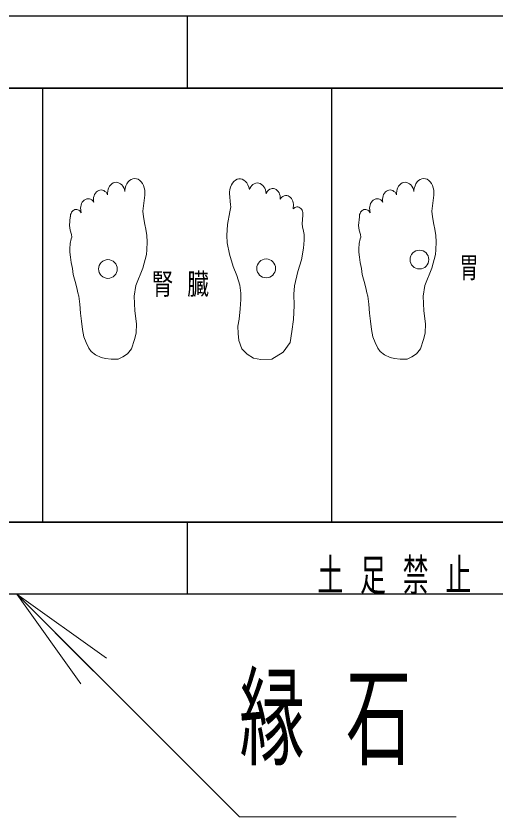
# Model space of a CAD drawing. Units: millimetres on the paper. Extents: x -365 to 0, y -26 to 257.
# Drawn here: x -264.06 to -250.77, y 141.76 to 163.92 of the extents above; entities that cross this region are included whole.
import ezdxf
from ezdxf.enums import TextEntityAlignment as Align

# ---------------------------------------------------------------- set-up
doc = ezdxf.new("R2010")
doc.units = ezdxf.units.MM
doc.layers.add('LY_1', color=7, linetype='Continuous', lineweight=13)
doc.styles.add('ＭＳ ゴシック', font='')
doc.styles.get('ＭＳ ゴシック').set_extended_font_data('MS Gothic')

msp = doc.modelspace()

# ---------------------------------------------------------------- linework, layer by layer
at = {"layer": 'LY_1', "lineweight": 25}
for p, q in [((-259.32, 163.917), (-271.32, 163.917)), ((-259.32, 163.917), (-259.32, 161.917)), ((-247.32, 163.917), (-259.32, 163.917)), ((-259.32, 163.917), (-259.32, 161.917)), ((-259.32, 161.917), (-271.32, 161.917)), ((-271.32, 161.917), (-247.32, 161.917)), ((-263.32, 149.917), (-263.32, 161.917)), ((-247.32, 161.917), (-259.32, 161.917)), ((-255.32, 149.917), (-255.32, 161.917)), ((-271.32, 149.917), (-247.32, 149.917)), ((-259.32, 149.917), (-271.32, 149.917)), ((-247.32, 149.917), (-259.32, 149.917)), ((-259.32, 149.917), (-259.32, 147.917)), ((-259.32, 149.917), (-259.32, 147.917)), ((-259.32, 147.917), (-271.32, 147.917)), ((-247.32, 147.917), (-259.32, 147.917))]:
    msp.add_line(p, q, dxfattribs=at)
at = {"layer": 'LY_1'}
for p, q in [((-260.915, 159.367), (-260.954, 159.326)), ((-260.871, 159.397), (-260.915, 159.367)), ((-260.824, 159.415), (-260.871, 159.397)), ((-260.775, 159.422), (-260.824, 159.415)), ((-260.726, 159.417), (-260.775, 159.422)), ((-260.679, 159.399), (-260.726, 159.417)), ((-260.635, 159.37), (-260.679, 159.399)), ((-260.594, 159.331), (-260.635, 159.37)), ((-260.56, 159.282), (-260.594, 159.331)), ((-258.03, 159.341), (-258.067, 159.296)), ((-257.988, 159.376), (-258.03, 159.341)), ((-257.942, 159.4), (-257.988, 159.376)), ((-257.894, 159.413), (-257.942, 159.4)), ((-257.845, 159.413), (-257.894, 159.413)), ((-257.797, 159.401), (-257.845, 159.413)), ((-257.751, 159.378), (-257.797, 159.401)), ((-257.709, 159.343), (-257.751, 159.378)), ((-257.671, 159.299), (-257.709, 159.343)), ((-252.915, 159.367), (-252.954, 159.326)), ((-252.871, 159.397), (-252.915, 159.367)), ((-252.824, 159.415), (-252.871, 159.397)), ((-252.775, 159.422), (-252.824, 159.415)), ((-252.726, 159.417), (-252.775, 159.422)), ((-252.679, 159.399), (-252.726, 159.417)), ((-252.635, 159.37), (-252.679, 159.399)), ((-252.594, 159.331), (-252.635, 159.37)), ((-252.56, 159.282), (-252.594, 159.331)), ((-261.512, 159.122), (-261.523, 159.071)), ((-261.494, 159.169), (-261.512, 159.122)), ((-261.47, 159.211), (-261.494, 159.169)), ((-261.44, 159.248), (-261.47, 159.211)), ((-261.406, 159.278), (-261.44, 159.248)), ((-261.367, 159.299), (-261.406, 159.278)), ((-261.327, 159.312), (-261.367, 159.299)), ((-261.285, 159.316), (-261.327, 159.312)), ((-261.244, 159.311), (-261.285, 159.316)), ((-261.203, 159.297), (-261.244, 159.311)), ((-261.166, 159.275), (-261.203, 159.297)), ((-261.131, 159.244), (-261.166, 159.275)), ((-261.102, 159.207), (-261.131, 159.244)), ((-261.078, 159.164), (-261.102, 159.207)), ((-261.061, 159.116), (-261.078, 159.164)), ((-261.051, 159.066), (-261.061, 159.116)), ((-261.036, 159.155), (-261.049, 159.088)), ((-261.016, 159.219), (-261.036, 159.155)), ((-260.989, 159.276), (-261.016, 159.219)), ((-260.954, 159.326), (-260.989, 159.276)), ((-260.531, 159.225), (-260.56, 159.282)), ((-260.51, 159.162), (-260.531, 159.225)), ((-260.497, 159.095), (-260.51, 159.162)), ((-258.139, 159.116), (-258.148, 159.047)), ((-258.123, 159.182), (-258.139, 159.116)), ((-258.099, 159.242), (-258.123, 159.182)), ((-258.067, 159.296), (-258.099, 159.242)), ((-257.64, 159.245), (-257.671, 159.299)), ((-257.615, 159.185), (-257.64, 159.245)), ((-257.598, 159.12), (-257.615, 159.185)), ((-257.589, 159.144), (-257.598, 159.12)), ((-257.565, 159.188), (-257.589, 159.144)), ((-257.536, 159.225), (-257.565, 159.188)), ((-257.502, 159.256), (-257.536, 159.225)), ((-257.464, 159.278), (-257.502, 159.256)), ((-257.424, 159.293), (-257.464, 159.278)), ((-257.382, 159.298), (-257.424, 159.293)), ((-257.341, 159.294), (-257.382, 159.298)), ((-257.3, 159.281), (-257.341, 159.294)), ((-257.262, 159.26), (-257.3, 159.281)), ((-257.227, 159.23), (-257.262, 159.26)), ((-257.197, 159.194), (-257.227, 159.23)), ((-257.173, 159.151), (-257.197, 159.194)), ((-257.155, 159.104), (-257.173, 159.151)), ((-257.036, 159.122), (-257.068, 159.101)), ((-257.002, 159.136), (-257.036, 159.122)), ((-256.966, 159.143), (-257.002, 159.136)), ((-256.93, 159.141), (-256.966, 159.143)), ((-256.894, 159.132), (-256.93, 159.141)), ((-256.86, 159.115), (-256.894, 159.132)), ((-256.83, 159.091), (-256.86, 159.115)), ((-253.512, 159.122), (-253.523, 159.071)), ((-253.494, 159.169), (-253.512, 159.122)), ((-253.47, 159.211), (-253.494, 159.169)), ((-253.44, 159.248), (-253.47, 159.211)), ((-253.406, 159.278), (-253.44, 159.248)), ((-253.367, 159.299), (-253.406, 159.278)), ((-253.327, 159.312), (-253.367, 159.299)), ((-253.285, 159.316), (-253.327, 159.312)), ((-253.244, 159.311), (-253.285, 159.316)), ((-253.203, 159.297), (-253.244, 159.311)), ((-253.166, 159.275), (-253.203, 159.297)), ((-253.131, 159.244), (-253.166, 159.275)), ((-253.102, 159.207), (-253.131, 159.244)), ((-253.078, 159.164), (-253.102, 159.207)), ((-253.061, 159.116), (-253.078, 159.164)), ((-253.051, 159.066), (-253.061, 159.116)), ((-253.036, 159.155), (-253.049, 159.088)), ((-253.016, 159.219), (-253.036, 159.155)), ((-252.989, 159.276), (-253.016, 159.219)), ((-252.954, 159.326), (-252.989, 159.276)), ((-252.531, 159.225), (-252.56, 159.282)), ((-252.51, 159.162), (-252.531, 159.225)), ((-252.497, 159.095), (-252.51, 159.162)), ((-261.911, 158.898), (-261.916, 158.853)), ((-261.901, 158.942), (-261.911, 158.898)), ((-261.884, 158.982), (-261.901, 158.942)), ((-261.863, 159.018), (-261.884, 158.982)), ((-261.836, 159.049), (-261.863, 159.018)), ((-261.806, 159.074), (-261.836, 159.049)), ((-261.772, 159.092), (-261.806, 159.074)), ((-261.737, 159.102), (-261.772, 159.092)), ((-261.701, 159.105), (-261.737, 159.102)), ((-261.665, 159.099), (-261.701, 159.105)), ((-261.63, 159.086), (-261.665, 159.099)), ((-261.598, 159.066), (-261.63, 159.086)), ((-261.569, 159.039), (-261.598, 159.066)), ((-261.544, 159.005), (-261.569, 159.039)), ((-261.524, 158.968), (-261.544, 159.005)), ((-261.523, 159.071), (-261.527, 159.019)), ((-261.527, 159.019), (-261.524, 158.968)), ((-261.049, 159.088), (-261.051, 159.066)), ((-260.552, 158.516), (-260.508, 158.889)), ((-260.508, 158.889), (-260.496, 158.956)), ((-260.492, 159.026), (-260.497, 159.095)), ((-260.496, 158.956), (-260.492, 159.026)), ((-258.154, 159.009), (-258.123, 158.692)), ((-258.148, 159.047), (-258.148, 159.01)), ((-257.143, 159.054), (-257.155, 159.104)), ((-257.139, 159.002), (-257.143, 159.054)), ((-257.121, 159.039), (-257.139, 159.002)), ((-257.097, 159.072), (-257.121, 159.039)), ((-257.068, 159.101), (-257.097, 159.072)), ((-256.803, 159.061), (-256.83, 159.091)), ((-256.78, 159.026), (-256.803, 159.061)), ((-256.763, 158.986), (-256.78, 159.026)), ((-256.752, 158.943), (-256.763, 158.986)), ((-256.746, 158.898), (-256.752, 158.943)), ((-256.748, 158.853), (-256.746, 158.898)), ((-256.704, 158.903), (-256.732, 158.874)), ((-256.672, 158.925), (-256.704, 158.903)), ((-256.638, 158.94), (-256.672, 158.925)), ((-256.602, 158.947), (-256.638, 158.94)), ((-256.566, 158.947), (-256.602, 158.947)), ((-256.53, 158.938), (-256.566, 158.947)), ((-256.497, 158.922), (-256.53, 158.938)), ((-256.465, 158.899), (-256.497, 158.922)), ((-256.438, 158.87), (-256.465, 158.899)), ((-253.911, 158.898), (-253.916, 158.853)), ((-253.901, 158.942), (-253.911, 158.898)), ((-253.884, 158.982), (-253.901, 158.942)), ((-253.863, 159.018), (-253.884, 158.982)), ((-253.836, 159.049), (-253.863, 159.018)), ((-253.806, 159.074), (-253.836, 159.049)), ((-253.772, 159.092), (-253.806, 159.074)), ((-253.737, 159.102), (-253.772, 159.092)), ((-253.701, 159.105), (-253.737, 159.102)), ((-253.665, 159.099), (-253.701, 159.105)), ((-253.63, 159.086), (-253.665, 159.099)), ((-253.598, 159.066), (-253.63, 159.086)), ((-253.569, 159.039), (-253.598, 159.066)), ((-253.544, 159.005), (-253.569, 159.039)), ((-253.524, 158.968), (-253.544, 159.005)), ((-253.523, 159.071), (-253.527, 159.019)), ((-253.527, 159.019), (-253.524, 158.968)), ((-253.049, 159.088), (-253.051, 159.066)), ((-252.552, 158.516), (-252.508, 158.889)), ((-252.508, 158.889), (-252.496, 158.956)), ((-252.492, 159.026), (-252.497, 159.095)), ((-252.496, 158.956), (-252.492, 159.026)), ((-262.261, 158.688), (-262.27, 158.644)), ((-262.246, 158.729), (-262.261, 158.688)), ((-262.225, 158.766), (-262.246, 158.729)), ((-262.2, 158.798), (-262.225, 158.766)), ((-262.17, 158.825), (-262.2, 158.798)), ((-262.138, 158.844), (-262.17, 158.825)), ((-262.103, 158.856), (-262.138, 158.844)), ((-262.067, 158.861), (-262.103, 158.856)), ((-262.03, 158.857), (-262.067, 158.861)), ((-261.995, 158.846), (-262.03, 158.857)), ((-261.962, 158.827), (-261.995, 158.846)), ((-261.932, 158.801), (-261.962, 158.827)), ((-261.907, 158.769), (-261.932, 158.801)), ((-261.916, 158.853), (-261.914, 158.808)), ((-261.914, 158.808), (-261.907, 158.769)), ((-258.123, 158.692), (-258.113, 158.641)), ((-256.732, 158.874), (-256.748, 158.853)), ((-256.415, 158.835), (-256.438, 158.87)), ((-256.397, 158.795), (-256.415, 158.835)), ((-256.385, 158.752), (-256.397, 158.795)), ((-256.379, 158.708), (-256.385, 158.752)), ((-256.38, 158.662), (-256.379, 158.708)), ((-254.261, 158.688), (-254.27, 158.644)), ((-254.246, 158.729), (-254.261, 158.688)), ((-254.225, 158.766), (-254.246, 158.729)), ((-254.2, 158.798), (-254.225, 158.766)), ((-254.17, 158.825), (-254.2, 158.798)), ((-254.138, 158.844), (-254.17, 158.825)), ((-254.103, 158.856), (-254.138, 158.844)), ((-254.067, 158.861), (-254.103, 158.856)), ((-254.03, 158.857), (-254.067, 158.861)), ((-253.995, 158.846), (-254.03, 158.857)), ((-253.962, 158.827), (-253.995, 158.846)), ((-253.932, 158.801), (-253.962, 158.827)), ((-253.907, 158.769), (-253.932, 158.801)), ((-253.916, 158.853), (-253.914, 158.808)), ((-253.914, 158.808), (-253.907, 158.769)), ((-262.537, 158.457), (-262.548, 158.425)), ((-262.522, 158.487), (-262.537, 158.457)), ((-262.503, 158.513), (-262.522, 158.487)), ((-262.481, 158.534), (-262.503, 158.513)), ((-262.456, 158.55), (-262.481, 158.534)), ((-262.43, 158.56), (-262.456, 158.55)), ((-262.402, 158.565), (-262.43, 158.56)), ((-262.374, 158.563), (-262.402, 158.565)), ((-262.347, 158.556), (-262.374, 158.563)), ((-262.321, 158.543), (-262.347, 158.556)), ((-262.298, 158.524), (-262.321, 158.543)), ((-262.277, 158.5), (-262.298, 158.524)), ((-262.26, 158.473), (-262.277, 158.5)), ((-262.27, 158.644), (-262.273, 158.599)), ((-262.273, 158.599), (-262.269, 158.553)), ((-262.269, 158.553), (-262.267, 158.537)), ((-262.267, 158.537), (-262.26, 158.473)), ((-260.552, 158.516), (-260.534, 158.358)), ((-258.143, 158.498), (-258.205, 158.15)), ((-258.113, 158.641), (-258.143, 158.498)), ((-256.386, 158.618), (-256.388, 158.579)), ((-256.386, 158.581), (-256.388, 158.579)), ((-256.386, 158.618), (-256.38, 158.662)), ((-256.364, 158.603), (-256.386, 158.581)), ((-256.339, 158.619), (-256.364, 158.603)), ((-256.313, 158.63), (-256.339, 158.619)), ((-256.285, 158.635), (-256.313, 158.63)), ((-256.257, 158.634), (-256.285, 158.635)), ((-256.23, 158.627), (-256.257, 158.634)), ((-256.204, 158.614), (-256.23, 158.627)), ((-256.181, 158.595), (-256.204, 158.614)), ((-256.16, 158.572), (-256.181, 158.595)), ((-256.143, 158.545), (-256.16, 158.572)), ((-256.129, 158.514), (-256.143, 158.545)), ((-256.121, 158.481), (-256.129, 158.514)), ((-256.117, 158.446), (-256.121, 158.481)), ((-256.118, 158.411), (-256.117, 158.446)), ((-254.537, 158.457), (-254.548, 158.425)), ((-254.522, 158.487), (-254.537, 158.457)), ((-254.503, 158.513), (-254.522, 158.487)), ((-254.481, 158.534), (-254.503, 158.513)), ((-254.456, 158.55), (-254.481, 158.534)), ((-254.43, 158.56), (-254.456, 158.55)), ((-254.402, 158.565), (-254.43, 158.56)), ((-254.374, 158.563), (-254.402, 158.565)), ((-254.347, 158.556), (-254.374, 158.563)), ((-254.321, 158.543), (-254.347, 158.556)), ((-254.298, 158.524), (-254.321, 158.543)), ((-254.277, 158.5), (-254.298, 158.524)), ((-254.26, 158.473), (-254.277, 158.5)), ((-254.27, 158.644), (-254.273, 158.599)), ((-254.273, 158.599), (-254.269, 158.553)), ((-254.269, 158.553), (-254.267, 158.537)), ((-254.267, 158.537), (-254.26, 158.473)), ((-252.552, 158.516), (-252.534, 158.358)), ((-262.557, 158.364), (-262.576, 158.119)), ((-262.554, 158.391), (-262.555, 158.364)), ((-262.548, 158.425), (-262.554, 158.391)), ((-260.534, 158.358), (-260.496, 158.153)), ((-256.134, 158.287), (-256.144, 158.167)), ((-256.118, 158.411), (-256.134, 158.287)), ((-254.557, 158.364), (-254.576, 158.119)), ((-254.554, 158.391), (-254.555, 158.364)), ((-254.548, 158.425), (-254.554, 158.391)), ((-252.534, 158.358), (-252.496, 158.153)), ((-262.576, 158.119), (-262.562, 157.992)), ((-260.496, 158.153), (-260.468, 158.023)), ((-260.468, 158.023), (-260.441, 157.846)), ((-258.205, 158.15), (-258.225, 157.843)), ((-256.144, 158.167), (-256.132, 158.089)), ((-256.132, 158.089), (-256.104, 157.967)), ((-254.576, 158.119), (-254.562, 157.992)), ((-252.496, 158.153), (-252.468, 158.023)), ((-252.468, 158.023), (-252.441, 157.846)), ((-262.562, 157.992), (-262.526, 157.873)), ((-262.519, 157.802), (-262.533, 157.753)), ((-262.526, 157.873), (-262.519, 157.802)), ((-260.441, 157.846), (-260.431, 157.669)), ((-258.225, 157.843), (-258.215, 157.638)), ((-256.104, 157.967), (-256.087, 157.874)), ((-256.087, 157.72), (-256.087, 157.874)), ((-254.562, 157.992), (-254.526, 157.873)), ((-254.519, 157.802), (-254.533, 157.753)), ((-254.526, 157.873), (-254.519, 157.802)), ((-252.441, 157.846), (-252.431, 157.669)), ((-262.562, 157.626), (-262.569, 157.478)), ((-262.533, 157.753), (-262.562, 157.626)), ((-260.431, 157.669), (-260.441, 157.446)), ((-258.215, 157.638), (-258.154, 157.331)), ((-256.107, 157.495), (-256.087, 157.72)), ((-254.562, 157.626), (-254.569, 157.478)), ((-254.533, 157.753), (-254.562, 157.626)), ((-252.431, 157.669), (-252.441, 157.446)), ((-262.569, 157.478), (-262.569, 157.387)), ((-262.569, 157.387), (-262.548, 157.246)), ((-260.441, 157.446), (-260.448, 157.318)), ((-256.158, 157.167), (-256.107, 157.495)), ((-254.569, 157.478), (-254.569, 157.387)), ((-254.569, 157.387), (-254.548, 157.246)), ((-252.441, 157.446), (-252.448, 157.318)), ((-262.548, 157.246), (-262.533, 157.098)), ((-260.546, 156.945), (-260.448, 157.318)), ((-258.154, 157.331), (-258.045, 156.991)), ((-256.261, 156.85), (-256.158, 157.167)), ((-254.548, 157.246), (-254.533, 157.098)), ((-252.546, 156.945), (-252.448, 157.318)), ((-262.533, 157.098), (-262.498, 156.936)), ((-262.498, 156.936), (-262.477, 156.767)), ((-260.74, 156.458), (-260.546, 156.945)), ((-258.045, 156.991), (-257.948, 156.737)), ((-254.533, 157.098), (-254.498, 156.936)), ((-254.498, 156.936), (-254.477, 156.767)), ((-252.74, 156.458), (-252.546, 156.945)), ((-262.477, 156.767), (-262.421, 156.57)), ((-257.948, 156.737), (-257.869, 156.473)), ((-256.353, 156.451), (-256.261, 156.85)), ((-254.477, 156.767), (-254.421, 156.57)), ((-262.421, 156.57), (-262.379, 156.394)), ((-260.789, 156.166), (-260.74, 156.458)), ((-257.869, 156.473), (-257.834, 156.245)), ((-256.373, 156.226), (-256.353, 156.451)), ((-254.421, 156.57), (-254.379, 156.394)), ((-252.789, 156.166), (-252.74, 156.458)), ((-262.379, 156.394), (-262.35, 156.26)), ((-262.35, 156.26), (-262.322, 156.168)), ((-257.834, 156.245), (-257.834, 156.07)), ((-254.379, 156.394), (-254.35, 156.26)), ((-254.35, 156.26), (-254.322, 156.168)), ((-262.322, 156.168), (-262.294, 155.943)), ((-260.773, 155.761), (-260.789, 156.166)), ((-257.834, 156.07), (-257.852, 155.815)), ((-256.363, 155.909), (-256.373, 156.226)), ((-254.322, 156.168), (-254.294, 155.943)), ((-252.773, 155.761), (-252.789, 156.166)), ((-262.294, 155.943), (-262.273, 155.697)), ((-257.852, 155.815), (-257.887, 155.534)), ((-256.383, 155.52), (-256.363, 155.909)), ((-254.294, 155.943), (-254.273, 155.697)), ((-262.273, 155.697), (-262.252, 155.471)), ((-260.724, 155.404), (-260.773, 155.761)), ((-254.273, 155.697), (-254.252, 155.471)), ((-252.724, 155.404), (-252.773, 155.761)), ((-262.252, 155.471), (-262.224, 155.246)), ((-260.731, 155.14), (-260.724, 155.404)), ((-257.887, 155.534), (-257.922, 155.332)), ((-256.424, 155.192), (-256.383, 155.52)), ((-254.252, 155.471), (-254.224, 155.246)), ((-252.731, 155.14), (-252.724, 155.404)), ((-262.224, 155.246), (-262.181, 155.042)), ((-260.78, 154.964), (-260.731, 155.14)), ((-257.922, 155.332), (-257.913, 155.131)), ((-257.913, 155.131), (-257.895, 154.937)), ((-256.475, 154.885), (-256.424, 155.192)), ((-254.224, 155.246), (-254.181, 155.042)), ((-252.78, 154.964), (-252.731, 155.14)), ((-262.181, 155.042), (-262.118, 154.887)), ((-260.864, 154.711), (-260.78, 154.964)), ((-257.895, 154.937), (-257.808, 154.709)), ((-254.181, 155.042), (-254.118, 154.887)), ((-252.864, 154.711), (-252.78, 154.964)), ((-262.118, 154.887), (-262.048, 154.732)), ((-262.048, 154.732), (-261.977, 154.633)), ((-260.977, 154.57), (-260.864, 154.711)), ((-257.808, 154.709), (-257.658, 154.56)), ((-256.67, 154.619), (-256.475, 154.885)), ((-254.118, 154.887), (-254.048, 154.732)), ((-254.048, 154.732), (-253.977, 154.633)), ((-252.977, 154.57), (-252.864, 154.711)), ((-261.977, 154.633), (-261.864, 154.542)), ((-261.864, 154.542), (-261.702, 154.471)), ((-261.702, 154.471), (-261.583, 154.443)), ((-261.231, 154.422), (-261.104, 154.485)), ((-261.104, 154.485), (-260.977, 154.57)), ((-257.658, 154.56), (-257.483, 154.455)), ((-256.977, 154.425), (-256.67, 154.619)), ((-253.977, 154.633), (-253.864, 154.542)), ((-253.864, 154.542), (-253.702, 154.471)), ((-253.702, 154.471), (-253.583, 154.443)), ((-253.231, 154.422), (-253.104, 154.485)), ((-253.104, 154.485), (-252.977, 154.57)), ((-261.583, 154.443), (-261.428, 154.422)), ((-261.428, 154.422), (-261.231, 154.422)), ((-257.483, 154.455), (-257.281, 154.411)), ((-257.281, 154.411), (-256.977, 154.425)), ((-253.583, 154.443), (-253.428, 154.422)), ((-253.428, 154.422), (-253.231, 154.422)), ((-262.267, 145.442), (-264.034, 147.917)), ((-264.034, 147.917), (-261.56, 146.149)), ((-264.034, 147.917), (-261.913, 145.795))]:
    msp.add_line(p, q, dxfattribs=at)
msp.add_lwpolyline([(-264.034, 147.917), (-257.875, 141.757), (-251.875, 141.757)], dxfattribs=at)
for centre in [(-252.893, 157.178), (-261.516, 156.918), (-257.136, 156.935)]:
    msp.add_circle(centre, 0.26, dxfattribs=at)

# ---------------------------------------------------------------- texts
at = {"layer": 'LY_1', "style": 'ＭＳ ゴシック', "width": 0.65}
msp.add_text('胃', height=0.587, dxfattribs=at).set_placement((-251.779, 156.962), align=Align.MIDDLE_LEFT)
at = {"layer": 'LY_1', "style": 'ＭＳ ゴシック'}
for s, insert, char_height, attachment_point in [('\\T1.64;\\W0.75;腎臓', (-260.305, 156.472), 0.5865, 4), ('\\T1.64;\\W0.6;土足禁止', (-255.72, 147.917), 0.8798, 7), ('\\T1.64;\\W0.6;縁石', (-257.875, 144.407), 2.199, 4)]:
    msp.add_mtext(s, dxfattribs=dict(at, insert=insert, char_height=char_height, attachment_point=attachment_point))

doc.saveas('drawing.dxf')
